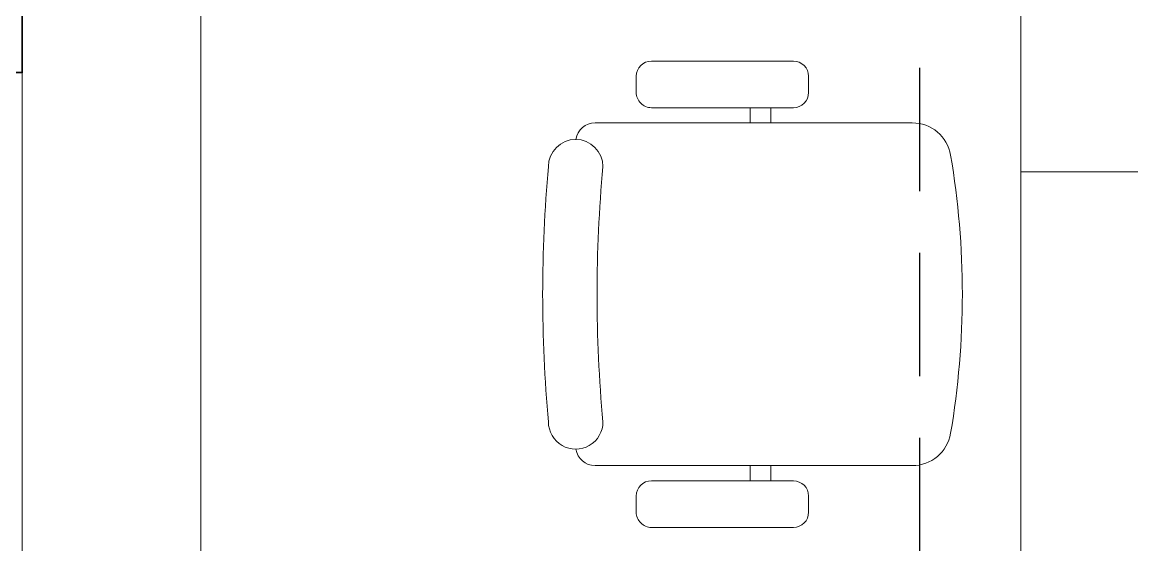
# Model space of a CAD drawing. Header units: inches. Extents: x -12418 to 57169, y -29325 to 19878.
# Drawn here: x 5228 to 6656, y -9272 to -8600 of the extents above; entities that cross this region are included whole.
import ezdxf
from ezdxf.enums import TextEntityAlignment as Align

# ---------------------------------------------------------------- set-up
doc = ezdxf.new("R2010")
doc.units = ezdxf.units.IN
doc.header["$LTSCALE"] = 25
doc.header["$MEASUREMENT"] = 0
for name, pattern in [('00-Ground Floor$0$HIDDEN', [9.525, 6.35, -3.175]), ('DASHDOT', [25.4, 12.7, -6.35, 0, -6.35]), ('HIDDEN', [9.525, 6.35, -3.175])]:
    doc.linetypes.add(name, pattern=pattern)
doc.layers.get('0').update_dxf_attribs({"color": 8})
doc.layers.get('Defpoints').update_dxf_attribs({"color": 8})
for name, color, linetype, lineweight in [('00-Ground Floor$0$LOADING', 253, 'Continuous', 5), ('00-Ground Floor$0$NEW Wall', 166, 'Continuous', 5), ('00-Ground Floor$0$Walls', 251, 'Continuous', 5), ('E-LITE-CLNG-CNDT', 6, 'DASHDOT', 35), ('E-LITE-EXIT-NUMB', 6, 'Continuous', 25), ('E-POWR-FLOR-CNDT', 6, 'HIDDEN', 25), ('E-POWR-WALL @ 100', 4, 'Continuous', 35)]:
    doc.layers.add(name, color=color, linetype=linetype, lineweight=lineweight)
doc.styles.add('DC_Simplex', font='SIMPLEX.shx', dxfattribs={"width": 0.7})

# ---------------------------------------------------------------- blocks, each defined once
blk = doc.blocks.new('00-Ground Floor$0$GF21043-P')
at = {"color": 0, "linetype": '00-Ground Floor$0$HIDDEN'}
blk.add_line((-0.4, 0.6), (-0.4, 0), dxfattribs=at)
at = {"color": 0}
blk.add_line((-0.8, 0), (0.8, 0), dxfattribs=at)
blk = doc.blocks.new('*X127')
at = {"color": 0}
for p, q in [((5, 3), (5, 3)), ((5, 3), (5, 3)), ((5, 3), (5, 3)), ((5, 3), (5, 3)), ((5, 3), (5, 3)), ((5, 3), (5, 3)), ((5, 3), (5, 3)), ((5, 3), (5, 3)), ((5, 3), (5, 3)), ((5, 3), (5, 3)), ((5, 3), (5, 3)), ((5, 3), (5, 3)), ((5, 3), (5, 3)), ((5, 3), (5, 3)), ((5, 3), (5, 3)), ((5, 3), (5, 3)), ((5, 3), (5, 3)), ((5, 3), (5, 3)), ((5, 3), (5, 3)), ((5, 3), (5, 3)), ((5, 3), (5, 3)), ((5, 3), (5, 3)), ((5, 3), (5, 3)), ((5, 3), (5, 3)), ((5, 3), (5, 3)), ((5, 3), (5, 3)), ((5, 3), (5, 3)), ((5, 3), (5, 3)), ((5, 3), (5, 3)), ((5, 3), (5, 3)), ((5, 3), (5, 3)), ((5, 3), (5, 3)), ((5, 3), (5, 3)), ((5, 3), (5, 3)), ((5, 3), (5, 3)), ((5, 3), (5, 3)), ((5, 3), (5, 3)), ((5, 3), (5, 3)), ((5, 3), (5, 3)), ((5, 3), (5, 3)), ((5, 3), (5, 3)), ((5, 3), (5, 3)), ((5, 3), (5, 3)), ((5, 3), (5, 3)), ((5, 3), (5, 3)), ((5, 3), (5, 3)), ((5, 3), (5, 3)), ((5, 3), (5, 3)), ((5, 3), (5, 3)), ((5, 3), (5, 3)), ((5, 3), (5, 3)), ((5, 3), (5, 3)), ((5, 3), (5, 3)), ((5, 3), (5, 3)), ((5, 3), (5, 3)), ((5, 3), (5, 3)), ((5, 3), (5, 3)), ((5, 3), (5, 3)), ((5, 3), (5, 3)), ((5, 3), (5, 3)), ((5, 3), (5, 3)), ((5, 3), (5, 3)), ((5, 3), (5, 3)), ((5, 3), (5, 3)), ((5, 3), (5, 3)), ((5, 3), (5, 3)), ((6, 3), (5, 3)), ((5, 3), (5, 3)), ((6, 3), (5, 3)), ((5, 3), (5, 3)), ((6, 3), (5, 3)), ((5, 3), (5, 3)), ((6, 3), (5, 3)), ((5, 3), (5, 3)), ((5, 3), (5, 3)), ((5, 3), (5, 3)), ((5, 3), (5, 3)), ((5, 3), (5, 3)), ((5, 3), (5, 3)), ((5, 3), (5, 3)), ((5, 3), (5, 3)), ((5, 3), (5, 3)), ((5, 3), (5, 3)), ((5, 3), (5, 3)), ((5, 3), (5, 3)), ((5, 3), (5, 3)), ((5, 3), (5, 3)), ((5, 3), (5, 3)), ((5, 3), (5, 3)), ((5, 3), (5, 3)), ((5, 3), (5, 3)), ((5, 3), (5, 3)), ((5, 3), (5, 3)), ((5, 3), (5, 3)), ((5, 3), (5, 3)), ((5, 3), (5, 3)), ((6, 3), (6, 3)), ((6, 3), (6, 3)), ((6, 3), (6, 3)), ((6, 3), (6, 3)), ((6, 3), (6, 3)), ((6, 3), (6, 3)), ((6, 3), (6, 3)), ((6, 3), (6, 3)), ((6, 3), (6, 3)), ((6, 3), (6, 3)), ((6, 3), (6, 3)), ((6, 3), (6, 3)), ((6, 3), (6, 3)), ((6, 3), (6, 3)), ((6, 3), (6, 3)), ((6, 3), (6, 3)), ((6, 3), (6, 3)), ((6, 3), (6, 3)), ((6, 3), (6, 3)), ((6, 3), (6, 3)), ((6, 3), (6, 3)), ((6, 3), (6, 3)), ((6, 3), (6, 3)), ((6, 3), (6, 3)), ((6, 3), (6, 3)), ((6, 3), (6, 3)), ((6, 3), (6, 3)), ((6, 3), (6, 3)), ((6, 3), (6, 3)), ((6, 3), (6, 3)), ((6, 3), (6, 3)), ((6, 3), (6, 3)), ((6, 3), (6, 3)), ((6, 3), (6, 3)), ((6, 3), (6, 3)), ((6, 3), (6, 3)), ((6, 3), (6, 3)), ((6, 3), (6, 3)), ((6, 3), (6, 3)), ((6, 3), (6, 3)), ((6, 3), (6, 3)), ((6, 3), (6, 3)), ((6, 3), (6, 3)), ((6, 3), (6, 3)), ((6, 3), (6, 3)), ((6, 3), (6, 3)), ((6, 3), (6, 3)), ((6, 3), (6, 3)), ((6, 3), (6, 3)), ((6, 3), (6, 3)), ((6, 3), (6, 3)), ((6, 3), (6, 3)), ((6, 3), (6, 3)), ((6, 3), (6, 3)), ((6, 3), (6, 3)), ((6, 3), (6, 3)), ((6, 3), (6, 3)), ((6, 3), (6, 3)), ((6, 3), (6, 3)), ((6, 3), (6, 3)), ((6, 3), (6, 3)), ((6, 3), (6, 3)), ((6, 3), (6, 3)), ((6, 3), (6, 3)), ((6, 3), (6, 3)), ((6, 3), (6, 3)), ((6, 3), (6, 3)), ((6, 3), (6, 3)), ((6, 3), (6, 3)), ((6, 3), (6, 3)), ((6, 3), (6, 3)), ((6, 3), (6, 3)), ((6, 3), (6, 3)), ((6, 3), (6, 3)), ((6, 3), (6, 3)), ((6, 3), (6, 3)), ((6, 3), (6, 3)), ((6, 3), (6, 3)), ((6, 3), (6, 3)), ((6, 3), (6, 3)), ((6, 3), (6, 3)), ((6, 3), (6, 3)), ((6, 3), (6, 3)), ((6, 3), (6, 3)), ((6, 3), (6, 3)), ((6, 3), (6, 3)), ((6, 3), (6, 3)), ((6, 3), (6, 3)), ((6, 3), (6, 3)), ((6, 3), (6, 3)), ((6, 3), (6, 3)), ((6, 3), (6, 3)), ((6, 3), (6, 3)), ((6, 3), (6, 3)), ((6, 3), (6, 3)), ((6, 3), (6, 3)), ((6, 3), (6, 3)), ((6, 3), (6, 3)), ((6, 3), (6, 3)), ((6, 3), (6, 3)), ((6, 3), (6, 3)), ((6, 3), (6, 3)), ((6, 3), (6, 3)), ((6, 3), (6, 3)), ((6, 3), (6, 3)), ((6, 3), (6, 3)), ((6, 3), (6, 3)), ((6, 3), (6, 3)), ((6, 3), (6, 3)), ((6, 3), (6, 3)), ((6, 3), (6, 3)), ((6, 3), (6, 3)), ((6, 3), (6, 3)), ((6, 3), (6, 3)), ((6, 3), (6, 3)), ((6, 3), (6, 3)), ((6, 3), (6, 3)), ((6, 3), (6, 3)), ((6, 3), (6, 3)), ((6, 3), (6, 3)), ((6, 3), (6, 3)), ((6, 3), (6, 3)), ((6, 3), (6, 3)), ((6, 3), (6, 3)), ((6, 3), (6, 3)), ((6, 3), (6, 3)), ((6, 3), (6, 3)), ((6, 3), (6, 3)), ((6, 3), (6, 3)), ((6, 3), (6, 3)), ((6, 3), (6, 3)), ((6, 3), (6, 3)), ((6, 3), (6, 3)), ((6, 3), (6, 3)), ((6, 3), (6, 3)), ((6, 3), (6, 3)), ((6, 3), (6, 3)), ((6, 3), (6, 3)), ((6, 3), (6, 3)), ((6, 3), (6, 3)), ((6, 3), (6, 3)), ((6, 3), (6, 3)), ((6, 3), (6, 3)), ((6, 3), (6, 3)), ((6, 3), (6, 3)), ((6, 3), (6, 3)), ((6, 3), (6, 3)), ((6, 3), (6, 3)), ((6, 3), (6, 3)), ((6, 3), (6, 3)), ((6, 3), (6, 3)), ((6, 3), (6, 3)), ((6, 3), (6, 3)), ((6, 3), (6, 3)), ((6, 3), (6, 3)), ((6, 3), (6, 3)), ((6, 3), (6, 3)), ((6, 3), (6, 3)), ((6, 3), (6, 3)), ((6, 3), (6, 3)), ((6, 3), (6, 3)), ((6, 3), (6, 3)), ((6, 3), (6, 3)), ((6, 3), (6, 3)), ((6, 3), (6, 3)), ((6, 3), (6, 3)), ((6, 3), (6, 3)), ((6, 3), (6, 3)), ((6, 3), (6, 3)), ((6, 3), (6, 3)), ((6, 3), (6, 3)), ((6, 3), (6, 3)), ((6, 3), (6, 3)), ((6, 3), (6, 3)), ((6, 3), (6, 3)), ((6, 3), (6, 3)), ((6, 3), (6, 3)), ((6, 3), (6, 3)), ((6, 3), (6, 3)), ((6, 3), (6, 3)), ((6, 3), (6, 3)), ((6, 3), (6, 3)), ((6, 3), (6, 3)), ((6, 3), (6, 3)), ((6, 3), (6, 3)), ((6, 3), (6, 3)), ((6, 3), (6, 3)), ((6, 3), (6, 3)), ((6, 3), (6, 3)), ((6, 3), (6, 3)), ((6, 3), (6, 3)), ((6, 3), (6, 3)), ((6, 3), (6, 3)), ((6, 3), (6, 3)), ((6, 3), (6, 3)), ((6, 3), (6, 3)), ((6, 3), (6, 3)), ((6, 3), (6, 3)), ((6, 3), (6, 3)), ((6, 3), (6, 3)), ((6, 3), (6, 3)), ((6, 3), (6, 3)), ((6, 3), (6, 3)), ((6, 3), (6, 3)), ((6, 3), (5, 3)), ((6, 3), (5, 3)), ((6, 3), (5, 3)), ((6, 3), (5, 3)), ((6, 3), (5, 3)), ((6, 3), (6, 3)), ((6, 3), (6, 3)), ((6, 3), (6, 3)), ((6, 3), (6, 3)), ((6, 3), (6, 3)), ((6, 3), (6, 3)), ((6, 3), (6, 3)), ((6, 3), (6, 3)), ((6, 3), (6, 3)), ((6, 3), (6, 3)), ((6, 3), (6, 3)), ((6, 3), (6, 3)), ((6, 3), (6, 3)), ((6, 3), (6, 3)), ((6, 3), (6, 3)), ((6, 3), (6, 3)), ((6, 3), (6, 3)), ((6, 3), (6, 3)), ((6, 3), (6, 3)), ((6, 3), (6, 3)), ((6, 3), (6, 3)), ((6, 3), (6, 3)), ((6, 3), (6, 3)), ((6, 3), (6, 3)), ((6, 3), (6, 3)), ((6, 3), (6, 3)), ((6, 3), (6, 3)), ((6, 3), (6, 3)), ((6, 3), (6, 3)), ((6, 3), (6, 3)), ((6, 3), (6, 3)), ((6, 3), (6, 3)), ((6, 3), (6, 3)), ((6, 3), (6, 3)), ((6, 3), (6, 3)), ((6, 3), (6, 3)), ((6, 3), (6, 3)), ((6, 3), (6, 3)), ((6, 3), (6, 3)), ((6, 3), (6, 3)), ((6, 3), (6, 3)), ((6, 3), (6, 3)), ((6, 3), (6, 3)), ((6, 3), (6, 3)), ((6, 3), (6, 3)), ((6, 3), (6, 3)), ((6, 3), (6, 3)), ((6, 3), (6, 3)), ((6, 3), (6, 3)), ((6, 3), (6, 3)), ((6, 3), (6, 3)), ((6, 3), (6, 3)), ((6, 3), (6, 3)), ((6, 3), (6, 3)), ((6, 3), (6, 3)), ((6, 3), (6, 3)), ((6, 3), (6, 3)), ((6, 3), (6, 3)), ((6, 3), (6, 3)), ((6, 3), (6, 3)), ((6, 3), (6, 3)), ((6, 3), (6, 3)), ((6, 3), (6, 3)), ((6, 3), (6, 3)), ((6, 3), (6, 3)), ((6, 3), (6, 3)), ((6, 3), (6, 3)), ((6, 3), (6, 3)), ((6, 3), (6, 3)), ((6, 3), (6, 3)), ((6, 3), (6, 3)), ((6, 3), (6, 3)), ((6, 3), (6, 3)), ((6, 3), (6, 3)), ((6, 3), (6, 3)), ((6, 3), (6, 3)), ((6, 3), (6, 3)), ((6, 3), (6, 3)), ((6, 3), (6, 3)), ((6, 3), (6, 3)), ((6, 3), (6, 3)), ((6, 3), (6, 3)), ((6, 3), (6, 3)), ((6, 3), (6, 3)), ((6, 3), (6, 3)), ((6, 3), (6, 3)), ((6, 3), (6, 3)), ((6, 3), (6, 3)), ((6, 3), (6, 3)), ((6, 3), (6, 3)), ((6, 3), (6, 3)), ((6, 3), (6, 3)), ((6, 3), (6, 3)), ((6, 3), (6, 3)), ((6, 3), (6, 3)), ((6, 3), (6, 3)), ((6, 3), (6, 3)), ((6, 3), (6, 3)), ((6, 3), (6, 3)), ((6, 3), (6, 3)), ((6, 3), (6, 3)), ((6, 3), (6, 3)), ((6, 3), (6, 3)), ((6, 3), (6, 3)), ((6, 3), (6, 3)), ((6, 3), (6, 3)), ((6, 3), (6, 3)), ((6, 3), (6, 3)), ((6, 3), (6, 3)), ((6, 3), (6, 3)), ((6, 3), (6, 3)), ((6, 3), (6, 3)), ((6, 3), (6, 3)), ((6, 3), (6, 3)), ((6, 3), (6, 3)), ((6, 3), (6, 3)), ((6, 3), (6, 3)), ((6, 3), (6, 3)), ((6, 3), (6, 3)), ((6, 3), (6, 3)), ((6, 3), (6, 3)), ((6, 3), (6, 3)), ((6, 3), (6, 3)), ((6, 3), (6, 3)), ((6, 3), (6, 3)), ((6, 3), (6, 3)), ((6, 3), (6, 3)), ((6, 3), (6, 3)), ((6, 3), (6, 3)), ((6, 3), (6, 3)), ((6, 3), (6, 3)), ((6, 3), (6, 3)), ((6, 3), (6, 3)), ((6, 3), (6, 3)), ((6, 3), (6, 3)), ((6, 3), (6, 3)), ((6, 3), (6, 3)), ((6, 3), (6, 3)), ((6, 3), (6, 3)), ((6, 3), (6, 3)), ((6, 3), (6, 3)), ((6, 3), (6, 3)), ((6, 3), (6, 3)), ((6, 3), (6, 3)), ((6, 3), (6, 3)), ((6, 3), (6, 3)), ((6, 3), (6, 3)), ((6, 3), (6, 3)), ((6, 3), (6, 3)), ((6, 3), (6, 3)), ((6, 3), (6, 3)), ((6, 3), (6, 3)), ((6, 3), (6, 3)), ((6, 3), (6, 3)), ((6, 3), (6, 3)), ((6, 3), (6, 3)), ((6, 3), (6, 3)), ((6, 3), (6, 3)), ((6, 3), (6, 3)), ((6, 3), (6, 3)), ((6, 3), (6, 3)), ((6, 3), (6, 3)), ((6, 3), (6, 3)), ((6, 3), (6, 3)), ((6, 3), (6, 3)), ((6, 3), (6, 3)), ((6, 3), (6, 3)), ((6, 3), (6, 3)), ((6, 3), (6, 3)), ((6, 3), (6, 3)), ((6, 3), (6, 3)), ((6, 3), (6, 3)), ((6, 3), (6, 3)), ((6, 3), (6, 3)), ((6, 3), (6, 3)), ((6, 3), (6, 3)), ((6, 3), (6, 3)), ((6, 3), (6, 3)), ((6, 3), (6, 3)), ((6, 3), (6, 3)), ((6, 3), (6, 3)), ((6, 3), (6, 3)), ((6, 3), (6, 3)), ((6, 3), (6, 3)), ((6, 3), (6, 3)), ((6, 3), (6, 3)), ((6, 3), (6, 3)), ((6, 3), (6, 3)), ((6, 3), (6, 3)), ((6, 3), (6, 3)), ((6, 3), (6, 3)), ((6, 3), (6, 3)), ((6, 3), (6, 3)), ((6, 3), (6, 3)), ((6, 3), (6, 3)), ((6, 3), (6, 3)), ((6, 3), (6, 3)), ((6, 3), (6, 3)), ((6, 3), (6, 3)), ((6, 3), (6, 3)), ((6, 3), (6, 3)), ((6, 3), (6, 3)), ((6, 3), (6, 3)), ((6, 3), (6, 3)), ((6, 3), (6, 3)), ((6, 3), (6, 3)), ((6, 3), (6, 3)), ((6, 3), (6, 3)), ((6, 3), (6, 3)), ((6, 3), (6, 3)), ((6, 3), (6, 3)), ((6, 3), (6, 3)), ((6, 3), (6, 3)), ((6, 3), (6, 3)), ((6, 3), (6, 3)), ((6, 3), (6, 3)), ((6, 3), (6, 3)), ((6, 3), (6, 3)), ((6, 3), (6, 3)), ((6, 3), (6, 3)), ((6, 3), (6, 3)), ((6, 3), (6, 3)), ((6, 3), (6, 3)), ((6, 3), (6, 3)), ((6, 3), (6, 3)), ((6, 3), (6, 3)), ((6, 3), (6, 3)), ((6, 3), (6, 3)), ((6, 3), (6, 3)), ((6, 3), (6, 3)), ((6, 3), (6, 3)), ((6, 3), (6, 3)), ((6, 3), (6, 3)), ((6, 3), (6, 3)), ((6, 3), (6, 3)), ((6, 3), (6, 3)), ((6, 3), (6, 3)), ((6, 3), (6, 3)), ((6, 3), (6, 3)), ((6, 3), (6, 3)), ((6, 3), (6, 3)), ((6, 3), (6, 3)), ((6, 3), (6, 3)), ((6, 3), (6, 3)), ((6, 3), (6, 3)), ((6, 3), (6, 3)), ((6, 3), (6, 3)), ((6, 3), (6, 3)), ((6, 3), (6, 3)), ((6, 3), (6, 3)), ((6, 3), (6, 3)), ((6, 3), (6, 3)), ((6, 3), (6, 3)), ((6, 3), (6, 3)), ((6, 3), (6, 3)), ((6, 3), (6, 3)), ((6, 3), (6, 3)), ((6, 3), (6, 3)), ((6, 3), (6, 3)), ((6, 3), (6, 3)), ((6, 3), (6, 3)), ((6, 3), (6, 3)), ((6, 3), (6, 3)), ((6, 3), (6, 3)), ((6, 3), (6, 3)), ((6, 3), (6, 3)), ((6, 3), (6, 3)), ((6, 3), (6, 3)), ((6, 3), (6, 3)), ((6, 3), (6, 3)), ((6, 3), (6, 3)), ((6, 3), (6, 3)), ((6, 3), (6, 3)), ((6, 3), (6, 3)), ((6, 3), (6, 3)), ((6, 3), (6, 3)), ((6, 3), (6, 3)), ((6, 3), (6, 3)), ((6, 3), (6, 3)), ((6, 3), (6, 3)), ((6, 3), (6, 3)), ((6, 3), (6, 3)), ((6, 3), (6, 3)), ((6, 3), (6, 3)), ((6, 3), (6, 3)), ((6, 3), (6, 3)), ((6, 3), (6, 3)), ((6, 3), (6, 3)), ((6, 3), (6, 3)), ((6, 3), (6, 3)), ((6, 3), (6, 3)), ((6, 3), (6, 3)), ((6, 3), (6, 3)), ((6, 3), (6, 3)), ((6, 3), (6, 3)), ((6, 3), (6, 3)), ((6, 3), (6, 3)), ((6, 3), (6, 3)), ((6, 3), (6, 3)), ((6, 3), (6, 3)), ((6, 3), (6, 3)), ((6, 3), (6, 3)), ((6, 3), (6, 3)), ((6, 3), (6, 3)), ((6, 3), (6, 3)), ((6, 3), (6, 3)), ((6, 3), (6, 3)), ((6, 3), (6, 3)), ((6, 3), (6, 3)), ((6, 3), (6, 3)), ((6, 3), (6, 3)), ((6, 3), (6, 3)), ((6, 3), (6, 3)), ((6, 3), (6, 3)), ((6, 3), (6, 3)), ((6, 3), (6, 3)), ((6, 3), (6, 3))]:
    blk.add_line(p, q, dxfattribs=at)
blk = doc.blocks.new('*X128')
at = {"color": 0}
for p, q in [((13, 1), (13, 1)), ((13, 1), (13, 1)), ((13, 1), (13, 1)), ((13, 1), (13, 1)), ((13, 1), (13, 1)), ((13, 1), (13, 1)), ((13, 1), (13, 1)), ((13, 1), (13, 1)), ((13, 1), (13, 1)), ((13, 1), (13, 1)), ((13, 1), (13, 1)), ((13, 1), (13, 1)), ((13, 1), (13, 1)), ((13, 1), (13, 1)), ((13, 1), (13, 1)), ((13, 1), (14, 1)), ((13, 1), (14, 1)), ((13, 1), (14, 1)), ((13, 1), (13, 1)), ((13, 1), (13, 1)), ((13, 1), (13, 1)), ((13, 1), (13, 1)), ((13, 1), (13, 1)), ((13, 1), (13, 1)), ((13, 1), (13, 1)), ((13, 1), (13, 1)), ((13, 1), (13, 1)), ((13, 1), (13, 1)), ((13, 1), (13, 1)), ((13, 1), (13, 1)), ((13, 1), (13, 1)), ((13, 1), (13, 1)), ((13, 1), (13, 1)), ((13, 1), (13, 1)), ((13, 1), (13, 1)), ((13, 1), (13, 1)), ((13, 1), (13, 1)), ((13, 1), (13, 1)), ((13, 1), (13, 1)), ((13, 1), (13, 1)), ((13, 1), (13, 1)), ((13, 1), (13, 1)), ((13, 1), (13, 1)), ((13, 1), (13, 1)), ((13, 1), (13, 1)), ((13, 1), (13, 1)), ((13, 1), (13, 1)), ((13, 1), (13, 1)), ((13, 1), (13, 1)), ((13, 1), (13, 1)), ((13, 1), (13, 1)), ((13, 1), (13, 1)), ((13, 1), (13, 1)), ((13, 1), (13, 1)), ((13, 1), (13, 1)), ((13, 1), (13, 1)), ((13, 1), (13, 1)), ((13, 1), (13, 1)), ((13, 1), (13, 1)), ((13, 1), (13, 1)), ((13, 1), (13, 1)), ((13, 1), (13, 1)), ((13, 1), (13, 1)), ((13, 1), (13, 1)), ((13, 1), (13, 1)), ((13, 1), (13, 1)), ((13, 1), (13, 1)), ((13, 1), (13, 1)), ((13, 1), (13, 1)), ((13, 1), (13, 1)), ((13, 1), (13, 1)), ((13, 1), (13, 1)), ((13, 1), (13, 1)), ((13, 1), (13, 1)), ((13, 1), (13, 1)), ((13, 1), (13, 1)), ((13, 1), (13, 1)), ((13, 1), (13, 1)), ((13, 1), (13, 1)), ((13, 1), (13, 1)), ((13, 1), (13, 1)), ((13, 1), (13, 1)), ((13, 1), (13, 1)), ((13, 1), (13, 1)), ((13, 1), (13, 1)), ((13, 1), (13, 1)), ((13, 1), (13, 1)), ((13, 1), (13, 1)), ((13, 1), (13, 1)), ((13, 1), (13, 1)), ((13, 1), (13, 1)), ((13, 1), (13, 1)), ((13, 1), (13, 1)), ((13, 1), (13, 1)), ((13, 1), (13, 1)), ((13, 1), (13, 1)), ((13, 1), (13, 1)), ((13, 1), (13, 1)), ((13, 1), (13, 1)), ((13, 1), (13, 1)), ((13, 1), (13, 1)), ((13, 1), (13, 1)), ((13, 1), (13, 1)), ((13, 1), (13, 1)), ((13, 1), (13, 1)), ((13, 1), (13, 1)), ((13, 1), (13, 1)), ((13, 1), (13, 1)), ((13, 1), (13, 1)), ((13, 1), (13, 1)), ((13, 1), (13, 1)), ((13, 1), (13, 1)), ((13, 1), (13, 1)), ((13, 1), (13, 1)), ((13, 1), (13, 1)), ((13, 1), (13, 1)), ((13, 1), (13, 1)), ((13, 1), (13, 1)), ((13, 1), (13, 1)), ((13, 1), (13, 1)), ((13, 1), (13, 1)), ((13, 1), (13, 1)), ((13, 1), (13, 1)), ((13, 1), (14, 1)), ((13, 0), (13, 0)), ((13, 0), (13, 0)), ((13, 0), (13, 0)), ((13, 0), (13, 0)), ((13, 0), (13, 0)), ((13, 0), (13, 0)), ((13, 0), (13, 0)), ((13, 0), (13, 0)), ((13, 0), (13, 0)), ((13, 0), (13, 0)), ((13, 0), (13, 0)), ((13, 0), (13, 0)), ((13, 0), (13, 0)), ((13, 0), (13, 0)), ((13, 0), (13, 0)), ((13, 0), (13, 0)), ((13, 0), (13, 0)), ((13, 0), (13, 0)), ((13, 0), (13, 0)), ((13, 0), (13, 0)), ((13, 0), (13, 0)), ((13, 0), (13, 0)), ((13, 0), (13, 0)), ((13, 0), (13, 0)), ((13, 0), (13, 0)), ((13, 0), (13, 0)), ((13, 0), (13, 0)), ((13, 0), (13, 0)), ((13, 0), (13, 0)), ((13, 0), (13, 0)), ((13, 0), (13, 0)), ((13, 0), (13, 0)), ((13, 0), (13, 0)), ((13, 0), (13, 0)), ((13, 0), (13, 0)), ((13, 0), (13, 0)), ((13, 0), (13, 0)), ((13, 0), (13, 0)), ((13, 0), (13, 0)), ((13, 0), (13, 0)), ((13, 0), (13, 0)), ((13, 0), (13, 0)), ((13, 0), (13, 0)), ((13, 0), (13, 0)), ((13, 0), (13, 0)), ((13, 0), (13, 0)), ((13, 0), (13, 0)), ((13, 0), (13, 0)), ((13, 0), (14, 0)), ((13, 0), (14, 0)), ((13, 0), (13, 0)), ((13, 0), (14, 0)), ((14, 1), (14, 1)), ((14, 1), (14, 1)), ((14, 1), (14, 1)), ((14, 1), (14, 1)), ((14, 1), (14, 1)), ((14, 1), (14, 1)), ((14, 1), (14, 1)), ((14, 1), (14, 1)), ((14, 1), (14, 1)), ((14, 1), (14, 1)), ((14, 1), (14, 1)), ((14, 1), (14, 1)), ((14, 1), (14, 1)), ((14, 1), (14, 1)), ((14, 1), (14, 1)), ((14, 1), (14, 1)), ((14, 1), (14, 1)), ((14, 1), (14, 1)), ((14, 1), (14, 1)), ((14, 1), (14, 1)), ((14, 1), (14, 1)), ((14, 1), (14, 1)), ((14, 1), (14, 1)), ((14, 1), (14, 1)), ((14, 1), (14, 1)), ((14, 1), (14, 1)), ((14, 1), (14, 1)), ((14, 1), (14, 1)), ((14, 1), (14, 1)), ((14, 1), (14, 1)), ((14, 1), (14, 1)), ((14, 1), (14, 1)), ((14, 1), (14, 1)), ((14, 1), (14, 1)), ((14, 1), (14, 1)), ((14, 1), (14, 1)), ((14, 1), (14, 1)), ((14, 1), (14, 1)), ((14, 1), (14, 1)), ((14, 1), (14, 1)), ((14, 1), (14, 1)), ((14, 1), (14, 1)), ((14, 1), (14, 1)), ((14, 1), (14, 1)), ((14, 1), (14, 1)), ((14, 1), (14, 1)), ((14, 1), (14, 1)), ((14, 1), (14, 1)), ((14, 1), (14, 1)), ((14, 1), (14, 1)), ((14, 1), (14, 1)), ((14, 1), (14, 1)), ((14, 1), (14, 1)), ((14, 1), (14, 1)), ((14, 1), (14, 1)), ((14, 1), (14, 1)), ((14, 1), (14, 1)), ((14, 1), (14, 1)), ((14, 1), (14, 1)), ((14, 1), (14, 1)), ((14, 1), (14, 1)), ((14, 1), (14, 1)), ((14, 1), (14, 1)), ((14, 1), (14, 1)), ((14, 1), (14, 1)), ((14, 1), (14, 1)), ((14, 1), (14, 1)), ((14, 1), (14, 1)), ((14, 1), (14, 1)), ((14, 1), (14, 1)), ((14, 1), (14, 1)), ((14, 1), (14, 1)), ((14, 1), (14, 1)), ((14, 1), (14, 1)), ((14, 1), (14, 1)), ((14, 1), (14, 1)), ((14, 1), (14, 1)), ((14, 1), (14, 1)), ((14, 1), (14, 1)), ((14, 1), (14, 1)), ((14, 1), (14, 1)), ((14, 1), (14, 1)), ((14, 1), (14, 1)), ((14, 1), (14, 1)), ((14, 1), (14, 1)), ((14, 1), (14, 1)), ((14, 1), (14, 1)), ((14, 1), (14, 1)), ((14, 1), (14, 1)), ((14, 1), (14, 1)), ((14, 1), (14, 1)), ((14, 1), (14, 1)), ((14, 1), (14, 1)), ((14, 1), (14, 1)), ((14, 0), (14, 0)), ((14, 0), (14, 0)), ((14, 0), (14, 0)), ((14, 0), (14, 0)), ((14, 0), (14, 0)), ((14, 0), (14, 0)), ((14, 0), (14, 0)), ((14, 0), (14, 0)), ((14, 0), (14, 0)), ((14, 0), (14, 0)), ((14, 0), (14, 0)), ((14, 0), (14, 0)), ((14, 0), (14, 0)), ((14, 0), (14, 0)), ((14, 0), (14, 0)), ((14, 0), (14, 0)), ((14, 0), (14, 0)), ((14, 0), (14, 0)), ((14, 0), (14, 0)), ((14, 0), (14, 0)), ((14, 0), (14, 0)), ((14, 0), (14, 0)), ((14, 0), (14, 0)), ((14, 0), (14, 0)), ((14, 0), (14, 0)), ((14, 0), (14, 0)), ((14, 0), (14, 0)), ((14, 0), (14, 0)), ((14, 0), (14, 0)), ((14, 0), (14, 0)), ((14, 0), (14, 0)), ((14, 0), (14, 0)), ((14, 0), (14, 0)), ((14, 0), (14, 0)), ((14, 0), (14, 0)), ((14, 0), (14, 0)), ((14, 0), (14, 0)), ((14, 0), (14, 0)), ((14, 0), (14, 0)), ((14, 0), (14, 0)), ((14, 0), (14, 0)), ((14, 0), (14, 0)), ((14, 0), (14, 0)), ((14, 0), (14, 0)), ((14, 0), (14, 0)), ((14, 0), (14, 0)), ((14, 0), (14, 0)), ((14, 0), (14, 0)), ((13, 0), (13, 0)), ((13, 0), (14, 0)), ((13, 0), (13, 0)), ((13, 0), (14, 0)), ((13, 0), (13, 0)), ((13, 0), (14, 0)), ((13, 0), (13, 0)), ((13, 0), (13, 0)), ((13, 0), (13, 0)), ((13, 0), (13, 0)), ((13, 0), (14, 0)), ((13, 0), (13, 0)), ((13, 0), (14, 0)), ((13, 0), (13, 0)), ((13, 0), (14, 0)), ((13, 0), (13, 0)), ((13, 0), (14, 0)), ((13, 0), (13, 0)), ((13, 0), (14, 0)), ((13, 0), (13, 0)), ((13, 0), (14, 0)), ((13, 0), (13, 0)), ((13, 0), (14, 0)), ((13, 0), (13, 0)), ((13, 0), (13, 0)), ((13, 0), (13, 0)), ((13, 0), (14, 0)), ((13, 0), (13, 0)), ((13, 0), (14, 0)), ((13, 0), (13, 0)), ((13, 0), (14, 0)), ((13, 0), (13, 0)), ((13, 0), (14, 0)), ((13, 0), (13, 0)), ((13, 0), (13, 0)), ((13, 0), (13, 0)), ((13, 0), (13, 0)), ((13, 0), (13, 0)), ((13, 0), (13, 0)), ((13, 0), (13, 0)), ((13, 0), (13, 0)), ((13, 0), (13, 0)), ((13, 0), (13, 0)), ((13, 0), (13, 0)), ((13, 0), (13, 0)), ((13, 0), (13, 0)), ((13, 0), (13, 0)), ((13, 0), (13, 0)), ((13, 0), (13, 0)), ((13, 0), (13, 0)), ((13, 0), (13, 0)), ((13, 0), (13, 0)), ((13, 0), (13, 0)), ((13, 0), (13, 0)), ((13, 0), (13, 0)), ((13, 0), (13, 0)), ((13, 0), (13, 0)), ((13, 0), (13, 0)), ((13, 0), (13, 0)), ((13, 0), (13, 0)), ((13, 0), (13, 0)), ((13, 0), (13, 0)), ((13, 0), (13, 0)), ((13, 0), (13, 0)), ((13, -1), (13, -1)), ((13, -1), (13, -1)), ((13, -1), (13, -1)), ((13, -1), (13, -1)), ((13, -1), (13, -1)), ((13, -1), (14, -1)), ((13, -1), (13, -1)), ((14, 0), (14, 0)), ((14, 0), (14, 0)), ((14, 0), (14, 0)), ((14, 0), (14, 0)), ((14, 0), (14, 0)), ((14, 0), (14, 0)), ((14, 0), (14, 0)), ((14, 0), (14, 0)), ((14, 0), (14, 0)), ((14, 0), (14, 0)), ((14, 0), (14, 0)), ((14, 0), (14, 0)), ((14, 0), (14, 0)), ((14, 0), (14, 0)), ((14, 0), (14, 0)), ((13, 0), (14, 0)), ((14, 0), (14, 0)), ((14, 0), (14, 0)), ((14, 0), (14, 0)), ((14, 0), (14, 0)), ((14, 0), (14, 0)), ((14, 0), (14, 0)), ((14, 0), (14, 0)), ((14, 0), (14, 0)), ((14, 0), (14, 0)), ((14, 0), (14, 0)), ((14, 0), (14, 0)), ((14, 0), (14, 0)), ((14, 0), (14, 0)), ((14, 0), (14, 0)), ((14, 0), (14, 0)), ((14, 0), (14, 0)), ((14, 0), (14, 0)), ((14, 0), (14, 0)), ((14, 0), (14, 0)), ((14, 0), (14, 0)), ((14, 0), (14, 0)), ((14, 0), (14, 0)), ((14, 0), (14, 0)), ((14, 0), (14, 0)), ((14, 0), (14, 0)), ((14, 0), (14, 0)), ((14, 0), (14, 0)), ((14, 0), (14, 0)), ((14, 0), (14, 0)), ((14, 0), (14, 0)), ((14, 0), (14, 0)), ((14, 0), (14, 0)), ((14, 0), (14, 0)), ((14, 0), (14, 0)), ((14, -1), (14, -1)), ((14, -1), (14, -1)), ((14, -1), (14, -1)), ((14, -1), (14, -1)), ((14, -1), (14, -1))]:
    blk.add_line(p, q, dxfattribs=at)
blk = doc.blocks.new('00-Ground Floor$0$GF21018-P')
at = {"color": 0}
for p, q in [((-0.2207, 0.4756), (-0.2207, 0.0675)), ((0.2205, 0.4756), (0.2205, 0.0675)), ((-0.2806, 0.3422), (-0.2598, 0.3422)), ((0.2596, 0.3422), (0.2804, 0.3422)), ((-0.3002, 0.3226), (-0.3002, 0.14)), ((-0.2402, 0.3226), (-0.2402, 0.14)), ((0.24, 0.3226), (0.24, 0.14)), ((0.3, 0.3226), (0.3, 0.14)), ((-0.2402, 0.2937), (-0.2207, 0.2937)), ((0.2205, 0.2937), (0.24, 0.2937)), ((-0.2402, 0.2671), (-0.2207, 0.2671)), ((0.2205, 0.2671), (0.24, 0.2671)), ((-0.2806, 0.1204), (-0.2598, 0.1204)), ((0.2596, 0.1204), (0.2804, 0.1204))]:
    blk.add_line(p, q, dxfattribs=at)
for points in [[(0.24, 0.2937), (0.24, 0.2937), (0.24, 0.2937), (0.24, 0.2937), (0.24, 0.2937), (0.24, 0.2937), (0.24, 0.2937), (0.24, 0.2937), (0.24, 0.2937), (0.24, 0.2937), (0.24, 0.2937), (0.24, 0.2937), (0.24, 0.2937), (0.24, 0.2937), (0.24, 0.2937), (0.24, 0.2937), (0.24, 0.2937), (0.24, 0.2937), (0.24, 0.2937), (0.24, 0.2937), (0.24, 0.2937), (0.24, 0.2937), (0.24, 0.2937), (0.24, 0.2937), (0.24, 0.2937), (0.24, 0.2937), (0.24, 0.2937), (0.24, 0.2937), (0.24, 0.2937), (0.24, 0.2937), (0.24, 0.2937), (0.24, 0.2937), (0.24, 0.2937), (0.24, 0.2937), (0.24, 0.2937), (0.24, 0.2937), (0.24, 0.2937), (0.24, 0.2937), (0.24, 0.2937), (0.24, 0.2937), (0.24, 0.2937), (0.24, 0.2937), (0.24, 0.2937), (0.24, 0.2937), (0.24, 0.2937), (0.24, 0.2937), (0.24, 0.2937), (0.24, 0.2937), (0.24, 0.2937), (0.24, 0.2937), (0.24, 0.2937), (0.24, 0.2937), (0.24, 0.2937), (0.24, 0.2937), (0.24, 0.2937), (0.24, 0.2937), (0.24, 0.2937), (0.24, 0.2937), (0.24, 0.2937), (0.24, 0.2937), (0.24, 0.2937), (0.24, 0.2937), (0.24, 0.2937), (0.24, 0.2937), (0.24, 0.2937), (0.24, 0.2937), (0.24, 0.2937), (0.24, 0.2937), (0.24, 0.2937), (0.24, 0.2937), (0.24, 0.2937), (0.24, 0.2937), (0.24, 0.2937), (0.24, 0.2937), (0.24, 0.2937), (0.24, 0.2937), (0.24, 0.2937), (0.24, 0.2937), (0.24, 0.2937), (0.24, 0.2937), (0.24, 0.2937), (0.24, 0.2937), (0.24, 0.2937), (0.24, 0.2937), (0.24, 0.2937), (0.24, 0.2937), (0.24, 0.2937), (0.24, 0.2937), (0.24, 0.2937), (0.24, 0.2937), (0.24, 0.2937), (0.24, 0.2937), (0.24, 0.2937), (0.24, 0.2937), (0.24, 0.2937), (0.24, 0.2937), (0.24, 0.2937), (0.24, 0.2937), (0.24, 0.2937), (0.24, 0.2937), (0.24, 0.2937), (0.24, 0.2937), (0.24, 0.2937), (0.24, 0.2937), (0.24, 0.2937), (0.24, 0.2937), (0.24, 0.2937), (0.24, 0.2937), (0.24, 0.2937), (0.24, 0.2937), (0.24, 0.2937), (0.24, 0.2937), (0.24, 0.2937), (0.24, 0.2937), (0.24, 0.2937), (0.24, 0.2937), (0.24, 0.2937), (0.24, 0.2937), (0.24, 0.2937), (0.24, 0.2937), (0.24, 0.2937), (0.24, 0.2937), (0.24, 0.2937), (0.24, 0.2937), (0.24, 0.2937), (0.24, 0.2937), (0.24, 0.2937), (0.24, 0.2937), (0.24, 0.2937), (0.24, 0.2937), (0.24, 0.2937), (0.24, 0.2937), (0.24, 0.2937), (0.24, 0.2937), (0.24, 0.2937), (0.24, 0.2937), (0.24, 0.2937), (0.24, 0.2937), (0.24, 0.2937), (0.24, 0.2937), (0.24, 0.2937), (0.24, 0.2937), (0.24, 0.2937), (0.24, 0.2937), (0.24, 0.2937), (0.24, 0.2937), (0.24, 0.2937), (0.24, 0.2937), (0.24, 0.2937), (0.24, 0.2937), (0.24, 0.2937), (0.24, 0.2937), (0.24, 0.2937), (0.24, 0.2937), (0.24, 0.2937), (0.24, 0.2937), (0.24, 0.2937), (0.24, 0.2937), (0.24, 0.2937), (0.24, 0.2937), (0.24, 0.2937), (0.24, 0.2937), (0.24, 0.2937), (0.24, 0.2937), (0.24, 0.2937), (0.24, 0.2937), (0.24, 0.2937), (0.24, 0.2937), (0.24, 0.2937), (0.24, 0.2937), (0.24, 0.2937), (0.24, 0.2937), (0.24, 0.2937), (0.24, 0.2937), (0.24, 0.2937), (0.24, 0.2937), (0.24, 0.2937), (0.24, 0.2937), (0.24, 0.2937), (0.24, 0.2937), (0.24, 0.2937), (0.24, 0.2937), (0.24, 0.2937), (0.24, 0.2937), (0.24, 0.2937), (0.24, 0.2937), (0.24, 0.2937), (0.24, 0.2937), (0.24, 0.2937), (0.24, 0.2937), (0.24, 0.2937), (0.24, 0.2937), (0.24, 0.2937), (0.24, 0.2937), (0.24, 0.2937), (0.24, 0.2937), (0.24, 0.2937), (0.24, 0.2937), (0.24, 0.2937), (0.24, 0.2937), (0.24, 0.2937), (0.24, 0.2937), (0.24, 0.2937), (0.24, 0.2937), (0.24, 0.2937), (0.24, 0.2937), (0.24, 0.2937), (0.24, 0.2937), (0.24, 0.2937), (0.24, 0.2937), (0.24, 0.2937), (0.24, 0.2937), (0.24, 0.2937), (0.24, 0.2937), (0.24, 0.2937), (0.24, 0.2937), (0.24, 0.2937), (0.24, 0.2937), (0.24, 0.2937), (0.24, 0.2937), (0.24, 0.2937), (0.24, 0.2937), (0.24, 0.2937), (0.24, 0.2937), (0.24, 0.2937), (0.24, 0.2937), (0.24, 0.2937), (0.24, 0.2937), (0.24, 0.2937), (0.24, 0.2937), (0.24, 0.2937), (0.24, 0.2937), (0.24, 0.2937), (0.24, 0.2937), (0.24, 0.2937), (0.24, 0.2937), (0.24, 0.2937), (0.24, 0.2937), (0.24, 0.2937), (0.24, 0.2937), (0.24, 0.2937), (0.24, 0.2937), (0.24, 0.2937), (0.24, 0.2937), (0.24, 0.2937), (0.24, 0.2937), (0.24, 0.2937), (0.24, 0.2937), (0.24, 0.2937), (0.24, 0.2937), (0.24, 0.2937), (0.24, 0.2937), (0.24, 0.2937), (0.24, 0.2937), (0.24, 0.2937), (0.24, 0.2937), (0.24, 0.2937), (0.24, 0.2937), (0.24, 0.2937), (0.24, 0.2937), (0.24, 0.2937), (0.24, 0.2937), (0.24, 0.2937), (0.24, 0.2937), (0.24, 0.2937), (0.24, 0.2937), (0.24, 0.2937), (0.24, 0.2937), (0.24, 0.2937), (0.24, 0.2937), (0.24, 0.2937), (0.24, 0.2937), (0.24, 0.2937), (0.24, 0.2937), (0.24, 0.2937), (0.24, 0.2937), (0.24, 0.2937)], [(0.24, 0.2937), (0.24, 0.2937), (0.24, 0.2937), (0.24, 0.2937), (0.24, 0.2937), (0.24, 0.2937), (0.24, 0.2937), (0.24, 0.2937), (0.24, 0.2937), (0.24, 0.2937), (0.24, 0.2937), (0.24, 0.2937), (0.24, 0.2937), (0.24, 0.2937), (0.24, 0.2937), (0.24, 0.2937), (0.24, 0.2937), (0.24, 0.2937), (0.24, 0.2937), (0.24, 0.2937), (0.24, 0.2937), (0.24, 0.2937), (0.24, 0.2937), (0.24, 0.2937), (0.24, 0.2937), (0.24, 0.2937), (0.24, 0.2937), (0.24, 0.2937), (0.24, 0.2937), (0.24, 0.2937), (0.24, 0.2937), (0.24, 0.2937), (0.24, 0.2937), (0.24, 0.2937), (0.24, 0.2937), (0.24, 0.2937), (0.24, 0.2937), (0.24, 0.2937), (0.24, 0.2937), (0.24, 0.2937), (0.24, 0.2937), (0.24, 0.2937), (0.24, 0.2937), (0.24, 0.2937), (0.24, 0.2937), (0.24, 0.2937), (0.24, 0.2937), (0.24, 0.2937), (0.24, 0.2937), (0.24, 0.2937), (0.24, 0.2937), (0.24, 0.2937), (0.24, 0.2937), (0.24, 0.2937), (0.24, 0.2937), (0.24, 0.2937), (0.24, 0.2937), (0.24, 0.2937), (0.24, 0.2937), (0.24, 0.2937), (0.24, 0.2937), (0.24, 0.2937), (0.24, 0.2937), (0.24, 0.2937), (0.24, 0.2937), (0.24, 0.2937), (0.24, 0.2937), (0.24, 0.2937), (0.24, 0.2937), (0.24, 0.2937), (0.24, 0.2937), (0.24, 0.2937), (0.24, 0.2937), (0.24, 0.2937), (0.24, 0.2937), (0.24, 0.2937), (0.24, 0.2937), (0.24, 0.2937), (0.24, 0.2937), (0.24, 0.2937), (0.24, 0.2937), (0.24, 0.2937), (0.24, 0.2937), (0.24, 0.2937), (0.24, 0.2937), (0.24, 0.2937), (0.24, 0.2937), (0.24, 0.2937), (0.24, 0.2937), (0.24, 0.2937), (0.24, 0.2937), (0.24, 0.2937), (0.24, 0.2937), (0.24, 0.2937), (0.24, 0.2937), (0.24, 0.2937), (0.24, 0.2937), (0.24, 0.2937), (0.24, 0.2937), (0.24, 0.2937), (0.24, 0.2937), (0.24, 0.2937), (0.24, 0.2937), (0.24, 0.2937), (0.24, 0.2937), (0.24, 0.2937), (0.24, 0.2937), (0.24, 0.2937), (0.24, 0.2937), (0.24, 0.2937), (0.24, 0.2937), (0.24, 0.2937), (0.24, 0.2937), (0.24, 0.2937), (0.24, 0.2937), (0.24, 0.2937), (0.24, 0.2937), (0.24, 0.2937), (0.24, 0.2937), (0.24, 0.2937), (0.24, 0.2937), (0.24, 0.2937), (0.24, 0.2937), (0.24, 0.2937), (0.24, 0.2937), (0.24, 0.2937), (0.24, 0.2937), (0.24, 0.2937), (0.24, 0.2937), (0.24, 0.2937), (0.24, 0.2937), (0.24, 0.2937), (0.24, 0.2937), (0.24, 0.2937), (0.24, 0.2937), (0.24, 0.2937), (0.24, 0.2937), (0.24, 0.2937), (0.24, 0.2937), (0.24, 0.2937), (0.24, 0.2937), (0.24, 0.2937), (0.24, 0.2937), (0.24, 0.2937), (0.24, 0.2937), (0.24, 0.2937), (0.24, 0.2937), (0.24, 0.2937), (0.24, 0.2937), (0.24, 0.2937), (0.24, 0.2937), (0.24, 0.2937), (0.24, 0.2937), (0.24, 0.2937), (0.24, 0.2937), (0.24, 0.2937), (0.24, 0.2937), (0.24, 0.2937), (0.24, 0.2937), (0.24, 0.2937), (0.24, 0.2937), (0.24, 0.2937), (0.24, 0.2937), (0.24, 0.2937), (0.24, 0.2937), (0.24, 0.2937), (0.24, 0.2937), (0.24, 0.2937), (0.24, 0.2937), (0.24, 0.2937), (0.24, 0.2937), (0.24, 0.2937), (0.24, 0.2937), (0.24, 0.2937), (0.24, 0.2937), (0.24, 0.2937), (0.24, 0.2937), (0.24, 0.2937), (0.24, 0.2937), (0.24, 0.2937), (0.24, 0.2937), (0.24, 0.2937), (0.24, 0.2937), (0.24, 0.2937), (0.24, 0.2937), (0.24, 0.2937), (0.24, 0.2937), (0.24, 0.2937), (0.24, 0.2937), (0.24, 0.2937), (0.24, 0.2937), (0.24, 0.2937), (0.24, 0.2937), (0.24, 0.2937), (0.24, 0.2937), (0.24, 0.2937), (0.24, 0.2937), (0.24, 0.2937), (0.24, 0.2937), (0.24, 0.2937), (0.24, 0.2937), (0.24, 0.2937), (0.24, 0.2937), (0.24, 0.2937), (0.24, 0.2937), (0.24, 0.2937), (0.24, 0.2937), (0.24, 0.2937), (0.24, 0.2937), (0.24, 0.2937), (0.24, 0.2937), (0.24, 0.2937), (0.24, 0.2937), (0.24, 0.2937), (0.24, 0.2937), (0.24, 0.2937), (0.24, 0.2937), (0.24, 0.2937), (0.24, 0.2937)], [(0.24, 0.2937), (0.24, 0.2937), (0.24, 0.2937), (0.24, 0.2937), (0.24, 0.2937), (0.24, 0.2937), (0.24, 0.2937), (0.24, 0.2937), (0.24, 0.2937), (0.24, 0.2937), (0.24, 0.2937), (0.24, 0.2937), (0.24, 0.2937), (0.24, 0.2937), (0.24, 0.2937), (0.24, 0.2937), (0.24, 0.2937), (0.24, 0.2937), (0.24, 0.2937), (0.24, 0.2937), (0.24, 0.2937), (0.24, 0.2937), (0.24, 0.2937), (0.24, 0.2937), (0.24, 0.2937), (0.24, 0.2937), (0.24, 0.2937), (0.24, 0.2937), (0.24, 0.2937), (0.24, 0.2937), (0.24, 0.2937), (0.24, 0.2937), (0.24, 0.2937), (0.24, 0.2937), (0.24, 0.2937), (0.24, 0.2937), (0.24, 0.2937), (0.24, 0.2937), (0.24, 0.2937), (0.24, 0.2937), (0.24, 0.2937), (0.24, 0.2937), (0.24, 0.2937), (0.24, 0.2937), (0.24, 0.2937), (0.24, 0.2937), (0.24, 0.2937), (0.24, 0.2937), (0.24, 0.2937), (0.24, 0.2937), (0.24, 0.2937), (0.24, 0.2937), (0.24, 0.2937), (0.24, 0.2937), (0.24, 0.2937), (0.24, 0.2937), (0.24, 0.2937), (0.24, 0.2937), (0.24, 0.2937), (0.24, 0.2937), (0.24, 0.2937), (0.24, 0.2937), (0.24, 0.2937), (0.24, 0.2937), (0.24, 0.2937), (0.24, 0.2937), (0.24, 0.2937), (0.24, 0.2937), (0.24, 0.2937), (0.24, 0.2937), (0.24, 0.2937), (0.24, 0.2937), (0.24, 0.2937), (0.24, 0.2937), (0.24, 0.2937), (0.24, 0.2937), (0.24, 0.2937), (0.24, 0.2937), (0.24, 0.2937), (0.24, 0.2937), (0.24, 0.2937), (0.24, 0.2937), (0.24, 0.2937), (0.24, 0.2937), (0.24, 0.2937), (0.24, 0.2937), (0.24, 0.2937), (0.24, 0.2937), (0.24, 0.2937), (0.24, 0.2937), (0.24, 0.2937), (0.24, 0.2937), (0.24, 0.2937), (0.24, 0.2937), (0.24, 0.2937), (0.24, 0.2937), (0.24, 0.2937), (0.24, 0.2937), (0.24, 0.2937), (0.24, 0.2937), (0.24, 0.2937), (0.24, 0.2937), (0.24, 0.2937), (0.24, 0.2937), (0.24, 0.2937), (0.24, 0.2937), (0.24, 0.2937), (0.24, 0.2937), (0.24, 0.2937), (0.24, 0.2937), (0.24, 0.2937), (0.24, 0.2937), (0.24, 0.2937), (0.24, 0.2937), (0.24, 0.2937), (0.24, 0.2937), (0.24, 0.2937), (0.24, 0.2937), (0.24, 0.2937), (0.24, 0.2937), (0.24, 0.2937), (0.24, 0.2937), (0.24, 0.2937), (0.24, 0.2937), (0.24, 0.2937), (0.24, 0.2937), (0.24, 0.2937), (0.24, 0.2937), (0.24, 0.2937), (0.24, 0.2937), (0.24, 0.2937), (0.24, 0.2937), (0.24, 0.2937), (0.24, 0.2937), (0.24, 0.2937), (0.24, 0.2937), (0.24, 0.2937), (0.24, 0.2937), (0.24, 0.2937), (0.24, 0.2937), (0.24, 0.2937), (0.24, 0.2937), (0.24, 0.2937), (0.24, 0.2937), (0.24, 0.2937), (0.24, 0.2937), (0.24, 0.2937), (0.24, 0.2937), (0.24, 0.2937), (0.24, 0.2937), (0.24, 0.2937), (0.24, 0.2937), (0.24, 0.2937), (0.24, 0.2937), (0.24, 0.2937), (0.24, 0.2937), (0.24, 0.2937), (0.24, 0.2937), (0.24, 0.2937), (0.24, 0.2937), (0.24, 0.2937), (0.24, 0.2937), (0.24, 0.2937), (0.24, 0.2937), (0.24, 0.2937), (0.24, 0.2937), (0.24, 0.2937), (0.24, 0.2937), (0.24, 0.2937), (0.24, 0.2937), (0.24, 0.2937), (0.24, 0.2937), (0.24, 0.2937), (0.24, 0.2937), (0.24, 0.2937), (0.24, 0.2937), (0.24, 0.2937), (0.24, 0.2937), (0.24, 0.2937), (0.24, 0.2937), (0.24, 0.2937), (0.24, 0.2937), (0.24, 0.2937), (0.24, 0.2937), (0.24, 0.2937), (0.24, 0.2937), (0.24, 0.2937), (0.24, 0.2937), (0.24, 0.2937), (0.24, 0.2937), (0.24, 0.2937), (0.24, 0.2937), (0.24, 0.2937), (0.24, 0.2937), (0.24, 0.2937), (0.24, 0.2937), (0.24, 0.2937), (0.24, 0.2937), (0.24, 0.2937), (0.24, 0.2937), (0.24, 0.2937), (0.24, 0.2937), (0.24, 0.2937), (0.24, 0.2937), (0.24, 0.2937), (0.24, 0.2937), (0.24, 0.2937), (0.24, 0.2937), (0.24, 0.2937), (0.24, 0.2937), (0.24, 0.2937), (0.24, 0.2937), (0.24, 0.2937), (0.24, 0.2937)]]:
    blk.add_lwpolyline(points, close=True, dxfattribs=at)
for centre, radius, start, end in [((-0.0001, -0.5295), 1.0695, 80.3671, 99.6329), ((-0.1707, 0.4756), 0.05, 99.6329, 180), ((0.1705, 0.4756), 0.05, 0, 80.3671), ((-0.2806, 0.3226), 0.0196, 90, 180), ((-0.2598, 0.3226), 0.0196, 360, 90), ((0.2596, 0.3226), 0.0196, 90, 180), ((0.2804, 0.3226), 0.0196, 0, 90), ((-0.2806, 0.14), 0.0196, 180, 270), ((-0.2598, 0.14), 0.0196, 270, 360), ((0.2596, 0.14), 0.0196, 180, 270), ((0.2804, 0.14), 0.0196, 270, 0), ((-0.1643, 0.0425), 0.0351, 90, 270), ((0, 1.8467), 1.7767, 264.6946, 275.3053), ((0.1641, 0.0425), 0.0351, 270, 90), ((-0.1957, 0.0675), 0.025, 180, 261.4721), ((0.1955, 0.0675), 0.025, 278.5279, 360), ((0, 1.8314), 1.8314, 264.8532, 275.147)]:
    blk.add_arc(centre, radius, start, end, dxfattribs=at)
at = {"layer": '00-Ground Floor$0$NEW Wall', "color": 0, "linetype": 'Continuous'}
for points in [[(0.24, 0.2937), (0.24, 0.2937), (0.24, 0.2937), (0.24, 0.2937), (0.24, 0.2937), (0.24, 0.2937), (0.24, 0.2937), (0.24, 0.2937)], [(0.24, 0.2937), (0.24, 0.2937), (0.24, 0.2937), (0.24, 0.2937), (0.24, 0.2937), (0.24, 0.2937), (0.24, 0.2937)], [(0.24, 0.2937), (0.24, 0.2937), (0.24, 0.2937), (0.24, 0.2937), (0.24, 0.2937), (0.24, 0.2937), (0.24, 0.2937), (0.24, 0.2937), (0.24, 0.2937)], [(0.24, 0.2937), (0.24, 0.2937), (0.24, 0.2937), (0.24, 0.2937), (0.24, 0.2937), (0.24, 0.2937), (0.24, 0.2937), (0.24, 0.2937), (0.24, 0.2937), (0.24, 0.2937)], [(0.24, 0.2937), (0.24, 0.2937), (0.24, 0.2937), (0.24, 0.2937), (0.24, 0.2937), (0.24, 0.2937), (0.24, 0.2937), (0.24, 0.2937), (0.24, 0.2937), (0.24, 0.2937), (0.24, 0.2937), (0.24, 0.2937), (0.24, 0.2937), (0.24, 0.2937), (0.24, 0.2937)], [(0.24, 0.2937), (0.24, 0.2937), (0.24, 0.2937), (0.24, 0.2937), (0.24, 0.2937), (0.24, 0.2937), (0.24, 0.2937), (0.24, 0.2937), (0.24, 0.2937), (0.24, 0.2937)], [(0.24, 0.2937), (0.24, 0.2937), (0.24, 0.2937), (0.24, 0.2937), (0.24, 0.2937), (0.24, 0.2937), (0.24, 0.2937), (0.24, 0.2937), (0.24, 0.2937), (0.24, 0.2937)], [(0.24, 0.2937), (0.24, 0.2937), (0.24, 0.2937), (0.24, 0.2937), (0.24, 0.2937), (0.24, 0.2937), (0.24, 0.2937), (0.24, 0.2937), (0.24, 0.2937), (0.24, 0.2937)], [(0.24, 0.2937), (0.24, 0.2937), (0.24, 0.2937), (0.24, 0.2937), (0.24, 0.2937), (0.24, 0.2937), (0.24, 0.2937), (0.24, 0.2937), (0.24, 0.2937), (0.24, 0.2937), (0.24, 0.2937), (0.24, 0.2937), (0.24, 0.2937), (0.24, 0.2937), (0.24, 0.2937), (0.24, 0.2937), (0.24, 0.2937), (0.24, 0.2937)], [(0.24, 0.2937), (0.24, 0.2937), (0.24, 0.2937), (0.24, 0.2937), (0.24, 0.2937), (0.24, 0.2937), (0.24, 0.2937), (0.24, 0.2937), (0.24, 0.2937), (0.24, 0.2937), (0.24, 0.2937), (0.24, 0.2937)], [(0.24, 0.2937), (0.24, 0.2937), (0.24, 0.2937), (0.24, 0.2937), (0.24, 0.2937), (0.24, 0.2937), (0.24, 0.2937)], [(0.24, 0.2937), (0.24, 0.2937), (0.24, 0.2937), (0.24, 0.2937), (0.24, 0.2937), (0.24, 0.2937), (0.24, 0.2937), (0.24, 0.2937), (0.24, 0.2937), (0.24, 0.2937), (0.24, 0.2937), (0.24, 0.2937), (0.24, 0.2937), (0.24, 0.2937), (0.24, 0.2937), (0.24, 0.2937), (0.24, 0.2937), (0.24, 0.2937), (0.24, 0.2937), (0.24, 0.2937), (0.24, 0.2937), (0.24, 0.2937), (0.24, 0.2937), (0.24, 0.2937), (0.24, 0.2937), (0.24, 0.2937), (0.24, 0.2937), (0.24, 0.2937), (0.24, 0.2937), (0.24, 0.2937), (0.24, 0.2937), (0.24, 0.2937), (0.24, 0.2937), (0.24, 0.2937), (0.24, 0.2937), (0.24, 0.2937), (0.24, 0.2937), (0.24, 0.2937), (0.24, 0.2937), (0.24, 0.2937), (0.24, 0.2937), (0.24, 0.2937), (0.24, 0.2937), (0.24, 0.2937), (0.24, 0.2937), (0.24, 0.2937), (0.24, 0.2937), (0.24, 0.2937), (0.24, 0.2937), (0.24, 0.2937), (0.24, 0.2937), (0.24, 0.2937), (0.24, 0.2937), (0.24, 0.2937), (0.24, 0.2937), (0.24, 0.2937), (0.24, 0.2937), (0.24, 0.2937), (0.24, 0.2937), (0.24, 0.2937), (0.24, 0.2937), (0.24, 0.2937), (0.24, 0.2937), (0.24, 0.2937), (0.24, 0.2937), (0.24, 0.2937), (0.24, 0.2937), (0.24, 0.2937), (0.24, 0.2937), (0.24, 0.2937), (0.24, 0.2937), (0.24, 0.2937), (0.24, 0.2937), (0.24, 0.2937), (0.24, 0.2937), (0.24, 0.2937), (0.24, 0.2937), (0.24, 0.2937), (0.24, 0.2937), (0.24, 0.2937), (0.24, 0.2937), (0.24, 0.2937), (0.24, 0.2937), (0.24, 0.2937), (0.24, 0.2937), (0.24, 0.2937), (0.24, 0.2937), (0.24, 0.2937), (0.24, 0.2937), (0.24, 0.2937), (0.24, 0.2937), (0.24, 0.2937), (0.24, 0.2937), (0.24, 0.2937), (0.24, 0.2937), (0.24, 0.2937), (0.24, 0.2937), (0.24, 0.2937), (0.24, 0.2937), (0.24, 0.2937), (0.24, 0.2937), (0.24, 0.2937), (0.24, 0.2937), (0.24, 0.2937), (0.24, 0.2937), (0.24, 0.2937), (0.24, 0.2937), (0.24, 0.2937), (0.24, 0.2937), (0.24, 0.2937), (0.24, 0.2937)], [(0.24, 0.2937), (0.24, 0.2937), (0.24, 0.2937), (0.24, 0.2937), (0.24, 0.2937), (0.24, 0.2937), (0.24, 0.2937), (0.24, 0.2937), (0.24, 0.2937), (0.24, 0.2937), (0.24, 0.2937), (0.24, 0.2937), (0.24, 0.2937), (0.24, 0.2937), (0.24, 0.2937), (0.24, 0.2937), (0.24, 0.2937)], [(0.24, 0.2937), (0.24, 0.2937), (0.24, 0.2937), (0.24, 0.2937), (0.24, 0.2937), (0.24, 0.2937), (0.24, 0.2937), (0.24, 0.2937), (0.24, 0.2937), (0.24, 0.2937), (0.24, 0.2937), (0.24, 0.2937), (0.24, 0.2937), (0.24, 0.2937), (0.24, 0.2937), (0.24, 0.2937), (0.24, 0.2937), (0.24, 0.2937), (0.24, 0.2937), (0.24, 0.2937), (0.24, 0.2937), (0.24, 0.2937), (0.24, 0.2937), (0.24, 0.2937), (0.24, 0.2937), (0.24, 0.2937), (0.24, 0.2937), (0.24, 0.2937), (0.24, 0.2937), (0.24, 0.2937), (0.24, 0.2937), (0.24, 0.2937), (0.24, 0.2937), (0.24, 0.2937), (0.24, 0.2937), (0.24, 0.2937), (0.24, 0.2937), (0.24, 0.2937), (0.24, 0.2937), (0.24, 0.2937), (0.24, 0.2937), (0.24, 0.2937), (0.24, 0.2937), (0.24, 0.2937), (0.24, 0.2937), (0.24, 0.2937), (0.24, 0.2937), (0.24, 0.2937), (0.24, 0.2937), (0.24, 0.2937), (0.24, 0.2937), (0.24, 0.2937), (0.24, 0.2937), (0.24, 0.2937), (0.24, 0.2937), (0.24, 0.2937), (0.24, 0.2937), (0.24, 0.2937), (0.24, 0.2937), (0.24, 0.2937), (0.24, 0.2937), (0.24, 0.2937), (0.24, 0.2937), (0.24, 0.2937), (0.24, 0.2937), (0.24, 0.2937), (0.24, 0.2937), (0.24, 0.2937), (0.24, 0.2937), (0.24, 0.2937), (0.24, 0.2937), (0.24, 0.2937), (0.24, 0.2937), (0.24, 0.2937), (0.24, 0.2937), (0.24, 0.2937), (0.24, 0.2937), (0.24, 0.2937), (0.24, 0.2937), (0.24, 0.2937), (0.24, 0.2937), (0.24, 0.2937), (0.24, 0.2937), (0.24, 0.2937), (0.24, 0.2937), (0.24, 0.2937), (0.24, 0.2937), (0.24, 0.2937), (0.24, 0.2937)], [(0.24, 0.2937), (0.24, 0.2937), (0.24, 0.2937), (0.24, 0.2937), (0.24, 0.2937), (0.24, 0.2937), (0.24, 0.2937), (0.24, 0.2937), (0.24, 0.2937), (0.24, 0.2937), (0.24, 0.2937), (0.24, 0.2937), (0.24, 0.2937), (0.24, 0.2937), (0.24, 0.2937), (0.24, 0.2937), (0.24, 0.2937), (0.24, 0.2937), (0.24, 0.2937), (0.24, 0.2937), (0.24, 0.2937), (0.24, 0.2937), (0.24, 0.2937), (0.24, 0.2937), (0.24, 0.2937), (0.24, 0.2937), (0.24, 0.2937), (0.24, 0.2937), (0.24, 0.2937), (0.24, 0.2937), (0.24, 0.2937), (0.24, 0.2937), (0.24, 0.2937), (0.24, 0.2937), (0.24, 0.2937), (0.24, 0.2937), (0.24, 0.2937), (0.24, 0.2937), (0.24, 0.2937), (0.24, 0.2937), (0.24, 0.2937), (0.24, 0.2937), (0.24, 0.2937), (0.24, 0.2937), (0.24, 0.2937), (0.24, 0.2937), (0.24, 0.2937), (0.24, 0.2937), (0.24, 0.2937), (0.24, 0.2937), (0.24, 0.2937), (0.24, 0.2937), (0.24, 0.2937), (0.24, 0.2937)]]:
    blk.add_lwpolyline(points, dxfattribs=at)
at = {"color": 0}
for name, xscale, yscale, zscale in [('*X127', 8.59375e-11, 8.59375e-11, 8.59375e-11), ('*X128', 5.5e-11, 5.5e-11, 5.5e-11)]:
    blk.add_blockref(name, (0.24, 0.2937), dxfattribs=dict(at, xscale=xscale, yscale=yscale, zscale=zscale))
blk = doc.blocks.new('00-Ground Floor')
at = {"layer": '00-Ground Floor$0$Walls'}
for p, q in [((5227.9, -5597.4, 0), (5227.9, -13097.4, 0)), ((5227.9, -5597.4, 0), (5227.9, -13097.4, 0)), ((5457.9, -6347.4, 0), (5457.9, -10017.4, 0))]:
    blk.add_line(p, q, dxfattribs=at)
at = {"layer": '00-Ground Floor$0$LOADING', "extrusion": (1.19929e-18, -8.17187e-07, 1), "xscale": 1000.000000000002, "yscale": 1000.000000000002, "zscale": 1000.000000000002, "rotation": 270}
blk.add_blockref('00-Ground Floor$0$GF21043-P', (6512.9, -9192.4, 0), dxfattribs=at)
at = {"layer": '00-Ground Floor$0$LOADING', "extrusion": (-7.77426e-06, -8.17011e-07, 1), "xscale": 1000.000000000003, "yscale": 1000.000000000003, "zscale": 1000.000000000003, "rotation": 269.9985892353254}
blk.add_blockref('00-Ground Floor$0$GF21018-P', (5897.6, -8950.1, 0), dxfattribs=at)
blk = doc.blocks.new('*U47')
blk.add_line((0, 1.75), (0, 3.25))
blk.add_lwpolyline([(1.75, 0, 1), (-1.75, 0)], format="xyb", close=True)
at = {"layer": 'Defpoints'}
for p, q in [((-2.475, 2.475), (0, 0)), ((2.475, 2.475), (0, 0)), ((-2.475, 0.758), (2.475, 0.758))]:
    blk.add_line(p, q, dxfattribs=at)
at = {"layer": 'E-LITE-EXIT-NUMB', "style": 'DC_Simplex', "width": 0.7, "flags": 8}
blk.add_attdef('TYPE', text='', height=2, rotation=360, dxfattribs=at).set_placement((-2.682, 5.238), align=Align.RIGHT)
blk.add_attdef('CIRCUIT', (2.682, 5.238), '', height=2, rotation=360, dxfattribs=at)

msp = doc.modelspace()

# ---------------------------------------------------------------- linework, layer by layer
at = {"layer": 'E-POWR-FLOR-CNDT', "elevation": 0}
msp.add_lwpolyline([(6506.8, -9893.7), (6383, -9769.9), (6383, -7426.7, 0.414214), (6308, -7351.7), (5736.5, -7351.7, -0.198912), (5683.4, -7329.8), (5581.7, -7228)], format="xyb", dxfattribs=at)

# ---------------------------------------------------------------- block references
at = {"layer": 'E-LITE-CLNG-CNDT'}
msp.add_blockref('00-Ground Floor', (0, 0), dxfattribs=at)
at = {"layer": 'E-POWR-WALL @ 100', "xscale": 100, "yscale": 100, "zscale": 100, "rotation": 90.00000000000001}
msp.add_blockref('*U47', (5227.9, -8489.7, 0), dxfattribs=at)

doc.saveas('drawing.dxf')
